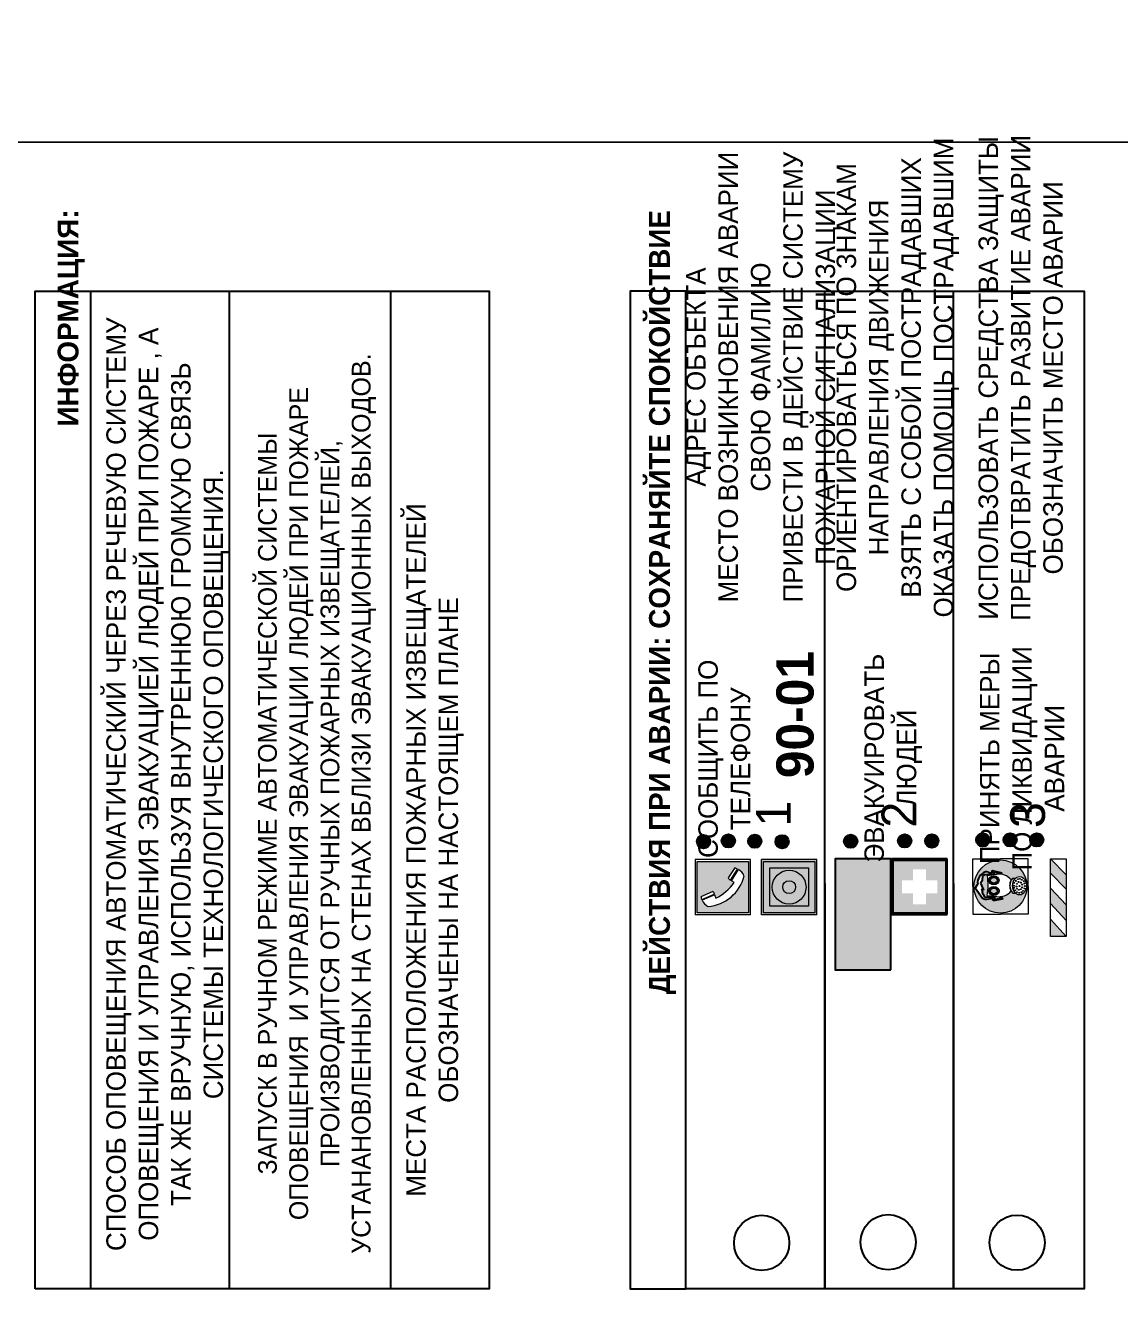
# Model space of a CAD drawing. Header units: millimetres. Extents: x 13810 to 67229, y 12374 to 21950.
# Drawn here: x 42202.8 to 42360.6, y 13989.2 to 14171.8 of the extents above; entities that cross this region are included whole.
import ezdxf

# ---------------------------------------------------------------- set-up
doc = ezdxf.new("R2010")
doc.units = ezdxf.units.MM
doc.styles.add('обычный', font='arial.ttf')

# ---------------------------------------------------------------- blocks, each defined once
blk = doc.blocks.new('A$C38D26F80')
h = blk.add_hatch(color=5)
h.dxf.hatch_style = 1
h.paths.add_polyline_path([(-8.77, -4.48, 1), (-0.19, -4.48, 1)])
h.paths.add_polyline_path([(-6.75, -3.58), (-6.75, -3.31), (-6.62, -3.22), (-6.5, -3.22), (-6.42, -3.3), (-6.39, -3.28), (-6.59, -2.23), (-6.59, -2.01), (-6.38, -1.58), (-4.76, -0.4), (-4.13, -0.79, -0.362848), (-2.1, -2.1, -0.201049), (-2.17, -2.48, 0.085434), (-2.26, -3.13), (-1.9, -3.16), (-2.25, -4.7), (-2.4, -4.59), (-2.43, -4.34), (-2.36, -4.34), (-2.14, -3.34), (-2.47, -3.42), (-2.58, -1.95), (-2.77, -1.58), (-3.58, -1.52), (-3.92, -1.26), (-5.05, -1.73), (-4.87, -1.39), (-5.41, -1.6), (-5.41, -1.46), (-6.13, -1.87), (-6.18, -3.5), (-6.56, -3.47), (-6.37, -4.59), (-6.16, -4.43), (-6.16, -4.66), (-6.36, -4.79), (-6.37, -4.8), (-6.51, -4.76)], flags=16)
h.paths.add_polyline_path([(-6.51, -4.76), (-6.36, -4.79), (-6.37, -4.8)], flags=0)
h.paths.add_polyline_path([(-5.92, -2.34, 0.089508), (-2.67, -2.35), (-2.48, -3.88, -0.268602), (-3.4, -6.18, 0.262449), (-5.2, -6.18, -0.268602), (-6.11, -3.88)], flags=16)
edge = h.paths.add_edge_path(flags=16)
edge.add_ellipse((-5.19, -3.41), major_axis=(0, 0.842), ratio=0.848992, start_angle=0, end_angle=360)
edge = h.paths.add_edge_path(flags=0)
edge.add_ellipse((-5.19, -3.39), major_axis=(0, 0.665), ratio=0.853798, start_angle=0, end_angle=360)
edge = h.paths.add_edge_path(flags=0)
edge.add_ellipse((-5.19, -3.4), major_axis=(0, 0.528), ratio=0.864094, start_angle=0, end_angle=360)
edge = h.paths.add_edge_path(flags=16)
edge.add_ellipse((-3.47, -3.4), major_axis=(0, 0.842), ratio=0.848992, start_angle=0, end_angle=360)
h.paths.add_polyline_path([(-3.13, -6.45), (-3.13, -6.84, 0.383174), (-5.57, -6.85), (-5.57, -6.49, -0.369952)], flags=16)
edge = h.paths.add_edge_path(flags=0)
edge.add_ellipse((-3.47, -3.39), major_axis=(0, 0.665), ratio=0.853798, start_angle=0, end_angle=360)
edge = h.paths.add_edge_path(flags=0)
edge.add_ellipse((-3.47, -3.4), major_axis=(0, 0.528), ratio=0.864094, start_angle=0, end_angle=360)
edge = h.paths.add_edge_path(flags=16)
edge.add_ellipse((-4.34, -7.57), major_axis=(-1.48, 0), ratio=0.744955, start_angle=0, end_angle=360)
h.paths.add_polyline_path([(-5.01, -6.85, -1), (-5.15, -6.85, -1)], flags=0)
h.paths.add_polyline_path([(-5.33, -7.14, -1), (-5.47, -7.14, -1)], flags=0)
h.paths.add_polyline_path([(-4.61, -6.71, -1), (-4.74, -6.71, -1)], flags=16)
h.paths.add_polyline_path([(-5.43, -7.51, -1), (-5.57, -7.51, -1)], flags=0)
h.paths.add_polyline_path([(-4.26, -6.67, -1), (-4.4, -6.67, -1)], flags=16)
h.paths.add_polyline_path([(-4.74, -7.14, -1), (-4.88, -7.14, -1)], flags=0)
h.paths.add_polyline_path([(-4.93, -7.43, -1), (-5.07, -7.43, -1)], flags=0)
h.paths.add_polyline_path([(-4.41, -7.07, -1), (-4.54, -7.07, -1)], flags=0)
h.paths.add_polyline_path([(-5.33, -7.87, -1), (-5.46, -7.87, -1)], flags=0)
h.paths.add_polyline_path([(-3.8, -6.71, -1), (-3.94, -6.71, -1)], flags=16)
h.paths.add_polyline_path([(-4.85, -7.78, -1), (-4.98, -7.78, -1)], flags=0)
h.paths.add_polyline_path([(-3.96, -7.14, -1), (-4.1, -7.14, -1)], flags=0)
h.paths.add_polyline_path([(-4.33, -7.53, -1), (-4.47, -7.53, -1)], flags=0)
h.paths.add_polyline_path([(-5.09, -8.12, -1), (-5.23, -8.12, -1)], flags=0)
h.paths.add_polyline_path([(-3.5, -6.94, -1), (-3.64, -6.94, -1)], flags=0)
h.paths.add_polyline_path([(-4.54, -7.97, -1), (-4.68, -7.97, -1)], flags=0)
h.paths.add_polyline_path([(-3.66, -7.39, -1), (-3.8, -7.39, -1)], flags=0)
h.paths.add_polyline_path([(-4.73, -8.35, -1), (-4.86, -8.35, -1)], flags=0)
h.paths.add_polyline_path([(-4.09, -7.96, -1), (-4.23, -7.96, -1)], flags=0)
h.paths.add_polyline_path([(-3.77, -7.74, -1), (-3.91, -7.74, -1)], flags=0)
h.paths.add_polyline_path([(-3.22, -7.27, -1), (-3.35, -7.27, -1)], flags=0)
h.paths.add_polyline_path([(-4.34, -8.4, -1), (-4.47, -8.4, -1)], flags=0)
h.paths.add_polyline_path([(-3.16, -7.61, -1), (-3.3, -7.61, -1)], flags=0)
h.paths.add_polyline_path([(-3.9, -8.35, -1), (-4.04, -8.35, -1)], flags=0)
h.paths.add_polyline_path([(-3.32, -7.91, -1), (-3.46, -7.91, -1)], flags=0)
h.paths.add_polyline_path([(-3.55, -8.23, -1), (-3.69, -8.23, -1)], flags=0)
at = {"color": 5, "lineweight": 5}
for p, q in [((-4.48, 0), (-8.96, 0)), ((-8.96, 0), (-8.96, -4.48)), ((-4.48, 0), (0, 0)), ((0, 0), (0, -4.48)), ((-6.59, -2.01), (-6.38, -1.58)), ((-6.59, -2.23), (-6.59, -2.01)), ((-6.38, -1.58), (-4.76, -0.4)), ((-6.13, -1.87), (-6.18, -3.5)), ((-5.41, -1.46), (-6.13, -1.87)), ((-4.87, -1.39), (-5.41, -1.6)), ((-5.41, -1.6), (-5.41, -1.46)), ((-3.92, -1.26), (-5.05, -1.73)), ((-5.05, -1.73), (-4.87, -1.39)), ((-4.76, -0.4), (-4.13, -0.79)), ((-3.58, -1.52), (-3.92, -1.26)), ((-2.77, -1.58), (-3.58, -1.52)), ((-2.58, -1.95), (-2.77, -1.58)), ((-2.47, -3.42), (-2.58, -1.95)), ((-6.75, -3.31), (-6.62, -3.22)), ((-6.75, -3.58), (-6.75, -3.31)), ((-6.51, -4.76), (-6.75, -3.58)), ((-6.62, -3.22), (-6.5, -3.22)), ((-6.39, -3.28), (-6.59, -2.23)), ((-6.18, -3.5), (-6.56, -3.47)), ((-6.56, -3.47), (-6.37, -4.59)), ((-6.5, -3.22), (-6.42, -3.3)), ((-6.42, -3.3), (-6.39, -3.28)), ((-5.92, -2.34), (-6.11, -3.88)), ((-2.67, -2.34), (-2.48, -3.88)), ((-2.14, -3.34), (-2.47, -3.42)), ((-2.36, -4.34), (-2.14, -3.34)), ((-1.9, -3.16), (-2.26, -3.13)), ((-2.25, -4.7), (-1.9, -3.16)), ((-8.96, -8.96), (-8.96, -4.48)), ((-6.37, -4.8), (-6.51, -4.76)), ((-6.37, -4.59), (-6.16, -4.43)), ((-6.16, -4.66), (-6.37, -4.8)), ((-6.16, -4.43), (-6.16, -4.66)), ((-2.43, -4.34), (-2.4, -4.59)), ((-2.43, -4.34), (-2.36, -4.34)), ((-2.4, -4.59), (-2.25, -4.7)), ((0, -8.96), (0, -4.48)), ((-5.57, -6.49), (-5.57, -6.85)), ((-3.13, -6.45), (-3.13, -6.84)), ((-4.48, -8.96), (-8.96, -8.96)), ((-4.48, -8.96), (0, -8.96))]:
    blk.add_line(p, q, dxfattribs=at)
at = {"color": 5}
for p, q in [((-6.59, -2.01), (-6.38, -1.58)), ((-6.59, -2.23), (-6.59, -2.01)), ((-6.38, -1.58), (-4.76, -0.4)), ((-6.13, -1.87), (-6.18, -3.5)), ((-5.41, -1.46), (-6.13, -1.87)), ((-4.87, -1.39), (-5.41, -1.6)), ((-5.41, -1.6), (-5.41, -1.46)), ((-3.92, -1.26), (-5.05, -1.73)), ((-5.05, -1.73), (-4.87, -1.39)), ((-4.76, -0.4), (-4.13, -0.79)), ((-3.58, -1.52), (-3.92, -1.26)), ((-2.77, -1.58), (-3.58, -1.52)), ((-2.58, -1.95), (-2.77, -1.58)), ((-2.47, -3.42), (-2.58, -1.95)), ((-6.75, -3.31), (-6.62, -3.22)), ((-6.75, -3.58), (-6.75, -3.31)), ((-6.51, -4.76), (-6.75, -3.58)), ((-6.62, -3.22), (-6.5, -3.22)), ((-6.39, -3.28), (-6.59, -2.23)), ((-6.18, -3.5), (-6.56, -3.47)), ((-6.56, -3.47), (-6.37, -4.59)), ((-6.5, -3.22), (-6.42, -3.3)), ((-6.42, -3.3), (-6.39, -3.28)), ((-2.14, -3.34), (-2.47, -3.42)), ((-2.36, -4.34), (-2.14, -3.34)), ((-2.26, -3.13), (-1.9, -3.16)), ((-1.9, -3.16), (-2.25, -4.7)), ((-6.37, -4.8), (-6.51, -4.76)), ((-6.36, -4.79), (-6.51, -4.76)), ((-6.37, -4.59), (-6.16, -4.43)), ((-6.16, -4.66), (-6.37, -4.8)), ((-6.16, -4.66), (-6.36, -4.79)), ((-6.16, -4.43), (-6.16, -4.66)), ((-2.4, -4.59), (-2.43, -4.34)), ((-2.43, -4.34), (-2.36, -4.34)), ((-2.25, -4.7), (-2.4, -4.59))]:
    blk.add_line(p, q, dxfattribs=at)
at = {"color": 5, "lineweight": 5}
for centre, radius in [((-4.48, -4.48), 4.29), ((-5.5, -7.51), 0.0678), ((-5.4, -7.14), 0.0678), ((-5.4, -7.87), 0.0678), ((-5.16, -8.12), 0.0678), ((-5.08, -6.85), 0.0678), ((-5, -7.43), 0.0678), ((-4.91, -7.78), 0.0678), ((-4.81, -7.14), 0.0678), ((-4.67, -6.71), 0.0678), ((-4.61, -7.97), 0.0678), ((-4.47, -7.07), 0.0678), ((-4.4, -7.53), 0.0678), ((-4.33, -6.67), 0.0678), ((-4.16, -7.96), 0.0678), ((-4.03, -7.14), 0.0678), ((-3.87, -6.71), 0.0678), ((-3.84, -7.74), 0.0678), ((-3.73, -7.39), 0.0678), ((-3.62, -8.23), 0.0678), ((-3.57, -6.94), 0.0678), ((-3.39, -7.91), 0.0678), ((-3.28, -7.27), 0.0678), ((-3.23, -7.61), 0.0678), ((-4.79, -8.35), 0.0678), ((-4.4, -8.4), 0.0678), ((-3.97, -8.35), 0.0678)]:
    blk.add_circle(centre, radius, dxfattribs=at)
at = {"color": 5}
for centre, radius, start, end in [((-3.89, -2.66), 1.88, 17.387, 97.1599), ((-0.35, -3.07), 1.91, 162.2553, 181.7878), ((-2.6, -2.2), 0.511, 326.3906, 11.8614)]:
    blk.add_arc(centre, radius, start, end, dxfattribs=at)
at = {"color": 5, "lineweight": 5}
for centre, radius, start, end in [((-3.66, -4.24), 2.47, 171.573, 231.7124), ((-4.28, 6.66), 9.15, 259.6987, 280.1569), ((-4.93, -4.24), 2.47, 308.2876, 8.427), ((-0.47, -3.05), 1.79, 161.5846, 182.4584), ((-2.6, -2.2), 0.513, 326.4781, 11.7739), ((-4.33, -7.88), 1.87, 50.358, 131.5662), ((-4.3, -7.78), 1.83, 60.5889, 119.4111), ((-4.34, -8.2), 1.82, 48.4943, 132.3565)]:
    blk.add_arc(centre, radius, start, end, dxfattribs=at)
for centre, major_axis, ratio in [((-5.19, -3.41), (0, 0.842), 0.848992), ((-5.19, -3.39), (0, 0.665), 0.853798), ((-5.19, -3.4), (0, 0.528), 0.864094), ((-3.47, -3.4), (0, 0.842), 0.848992), ((-3.47, -3.39), (0, 0.665), 0.853798), ((-3.47, -3.4), (0, 0.528), 0.864094), ((-4.34, -7.57), (-1.48, 0), 0.744955)]:
    blk.add_ellipse(centre, major_axis=major_axis, ratio=ratio, dxfattribs=at)
blk = doc.blocks.new('A$C47DD6509')
at = {"lineweight": 5}
for points in [[(-8.69, 0), (-11.19, 0), (-11.19, -2.22)], [(-4.22, 0), (-6.45, 0), (-8.91, -2.22), (-6.61, -2.22)], [(0, 0), (-2.09, 0), (-4.36, -2.22), (-2.29, -2.22)]]:
    blk.add_hatch(color=242, dxfattribs=at).paths.add_polyline_path(points)
at = {"color": 242, "lineweight": 5}
for p, q in [((-11.19, -2.22), (-8.69, 0)), ((-11.19, -2.22), (-11.19, 0)), ((-11.19, 0), (-8.69, 0)), ((-11.19, 0), (0, 0)), ((-8.91, -2.22), (-6.45, 0)), ((-6.61, -2.22), (-4.22, 0)), ((-4.36, -2.22), (-2.09, 0)), ((-2.29, -2.22), (0, 0)), ((0, 0), (0, -2.22)), ((0, -2.22), (-11.19, -2.22))]:
    blk.add_line(p, q, dxfattribs=at)
blk = doc.blocks.new('A$C32E8229D')
at = {"true_color": 0xffffff}
blk.add_hatch(color=7, dxfattribs=at).paths.add_polyline_path([(0, 0), (0, -8), (16, -8), (16, 0)])
h = blk.add_hatch(color=126)
h.paths.add_polyline_path([(0.2, -0.2), (15.8, -0.2), (15.8, -7.8), (0.2, -7.8)])
h.paths.add_polyline_path([(13.49, -2.05), (12.08, -2.05), (11.37, -2.63, 0.162397), (11.29, -2.84), (11.29, -3.63), (10.35, -3.63), (10.35, -4.05), (11.68, -4.05), (11.68, -3.48), (12.26, -4.28), (11.29, -5.1), (11.29, -6.78), (11.85, -6.78), (11.85, -5.44), (12.8, -4.64), (12.8, -5.94), (14.46, -5.94), (14.46, -5.39), (13.45, -5.39), (13.45, -3.97), (12.46, -2.59), (13.15, -2.59), (13.69, -3.34), (14.18, -3)], flags=16)
h.paths.add_polyline_path([(10.74, -1.82, 1), (11.8, -1.82, 1)], flags=16)
h.paths.add_polyline_path([(9.39, -3.59), (5.99, -3.59), (6.56, -3.03), (5.91, -3.03), (5.1, -3.83), (5.91, -4.64), (6.56, -4.64), (5.99, -4.09), (9.39, -4.09)], flags=16)
h.paths.add_polyline_path([(4.29, -1.08), (1.72, -1.08), (1.72, -6.6), (4.29, -6.6)], flags=16)
at = {"color": 126}
blk.add_lwpolyline([(16, -8), (0, -8), (0, 0), (16, 0)], close=True, dxfattribs=at)
blk = doc.blocks.new('A$C18900ED3')
h = blk.add_hatch(color=126)
h.paths.add_polyline_path([(-0.18, -0.18), (-7.02, -0.18), (-7.02, -7.02), (-0.18, -7.02)])
h.paths.add_polyline_path([(-5.89, -4.46), (-5.89, -2.77), (-4.46, -2.77), (-4.46, -1.31), (-2.77, -1.31), (-2.77, -2.77), (-1.33, -2.77), (-1.33, -4.46), (-2.77, -4.46), (-2.77, -5.89), (-4.46, -5.89), (-4.46, -4.46)], flags=16)
at = {"color": 126}
for p, q in [((-7.2, 0), (-7.2, -7.2)), ((0, 0), (-7.2, 0)), ((0, -7.2), (0, 0)), ((-7.02, -7.02), (-7.02, -0.18)), ((-7.02, -0.18), (-0.18, -0.18)), ((-0.18, -0.18), (-0.18, -7.02)), ((-7.2, -7.2), (0, -7.2)), ((-0.18, -7.02), (-7.02, -7.02))]:
    blk.add_line(p, q, dxfattribs=at)
blk = doc.blocks.new('A$C456E1F9C')
at = {"lineweight": 5}
h = blk.add_hatch(color=242, dxfattribs=at)
h.paths.add_polyline_path([(0.51, -1.47), (0.51, -13.26), (12.29, -13.26), (12.29, -1.47)])
h.paths.add_polyline_path([(5.42, -4.95, -0.254479), (4.78, -5.4), (3.52, -2.53, -0.209735), (4.23, -2.4)], flags=16)
h.paths.add_polyline_path([(8.53, -8.6), (10.87, -10.17), (10.54, -10.76), (8.03, -9.13, -0.192251)], flags=16)
h.paths.add_polyline_path([(4.61, -5.49, 0.005518), (3.87, -5.72, 0.128647), (7.49, -10.01, 0.00809), (7.83, -9.33), (10.47, -10.97, -0.16736), (8.99, -12.25, -0.327862), (1.95, -3.95, -0.166952), (3.36, -2.62)], flags=16)
at = {"color": 242, "lineweight": 5}
for p, q in [((0, -13.77), (0, -0.97)), ((12.8, -0.97), (0, -0.97)), ((4.61, -5.49), (3.36, -2.62)), ((3.52, -2.53), (4.78, -5.4)), ((4.23, -2.4), (5.42, -4.95)), ((12.8, -13.77), (12.8, -0.97)), ((10.81, -10.12), (8.53, -8.6)), ((7.83, -9.33), (10.47, -10.97)), ((8.03, -9.13), (10.54, -10.76)), ((10.54, -10.76), (10.8, -10.3)), ((10.8, -10.3), (10.81, -10.12)), ((0, -13.77), (12.8, -13.77))]:
    blk.add_line(p, q, dxfattribs=at)
blk.add_lwpolyline([(0.51, -1.47), (12.29, -1.47), (12.29, -13.26), (0.51, -13.26)], close=True, dxfattribs=at)
for centre, radius, start, end in [((4.59, -5.34), 2.99, 114.2845, 152.1974), ((4.02, -3.27), 0.891, 76.3284, 123.7092), ((11.12, -3.31), 9.19, 183.9915, 256.6009), ((14.98, -39.1), 35.17, 107.1487, 108.4135), ((13.86, -0.94), 11.08, 205.5536, 234.8762), ((4.68, -4.59), 0.824, 276.9621, 334.0723), ((8.94, -9.5), 0.989, 114.4092, 157.9388), ((-13.31, 0.8), 23.44, 332.5487, 334.4027), ((7.87, -9.46), 3, 291.9291, 329.9329)]:
    blk.add_arc(centre, radius, start, end, dxfattribs=at)
blk = doc.blocks.new('A$C54414219')
at = {"true_color": 0xffffff}
h = blk.add_hatch(color=7, dxfattribs=at)
h.paths.add_polyline_path([(2.39, -9.45), (2.39, -18.3), (11.23, -18.3), (11.23, -9.45)], flags=0)
h.paths.add_polyline_path([(10.71, -13.87, -1), (2.92, -13.87, -1)], flags=0)
h.paths.add_polyline_path([(8.3, -13.87, -1), (5.33, -13.87, -1)], flags=0)
h.paths.add_polyline_path([(0.41, -7.47), (0.41, -20.27), (13.21, -20.27), (13.21, -7.47)])
h.paths.add_polyline_path([(0.92, -19.77), (12.71, -19.77), (12.71, -7.98), (0.92, -7.98)], flags=16)
h.paths.add_polyline_path([(11.23, -9.45), (11.23, -18.3), (2.39, -18.3), (2.39, -9.45)], flags=0)
at = {"lineweight": 5}
h = blk.add_hatch(color=242, dxfattribs=at)
h.paths.add_polyline_path([(12.71, -7.98), (0.92, -7.98), (0.92, -19.77), (12.71, -19.77)])
h.paths.add_polyline_path([(11.23, -18.3), (2.39, -18.3), (2.39, -9.45), (11.23, -9.45)], flags=16)
h.paths.add_polyline_path([(10.71, -13.87, -1), (2.92, -13.87, -1)], flags=0)
h.paths.add_polyline_path([(8.3, -13.87, -1), (5.33, -13.87, -1)], flags=0)
at = {"true_color": 0xffffff}
h = blk.add_hatch(color=7, dxfattribs=at)
h.paths.add_polyline_path([(2.39, -9.45), (2.39, -18.3), (11.23, -18.3), (11.23, -9.45)])
h.paths.add_polyline_path([(10.71, -13.87, -1), (2.92, -13.87, -1)], flags=16)
h.paths.add_polyline_path([(8.3, -13.87, -1), (5.33, -13.87, -1)], flags=0)
at = {"lineweight": 5}
h = blk.add_hatch(color=242, dxfattribs=at)
h.paths.add_polyline_path([(2.92, -13.87, 1), (10.71, -13.87, 1)])
h.paths.add_polyline_path([(8.3, -13.87, -1), (5.33, -13.87, -1)], flags=16)
at = {"color": 242, "lineweight": 5}
for p, q in [((0.41, -20.27), (0.41, -7.47)), ((0.41, -7.47), (13.21, -7.47)), ((0.41, -7.47), (13.21, -7.47)), ((13.21, -20.27), (13.21, -7.47)), ((0.41, -20.27), (13.21, -20.27))]:
    blk.add_line(p, q, dxfattribs=at)
for points in [[(0.92, -7.98), (12.71, -7.98), (12.71, -19.77), (0.92, -19.77)], [(2.39, -9.45), (11.23, -9.45), (11.23, -18.3), (2.39, -18.3)]]:
    blk.add_lwpolyline(points, close=True, dxfattribs=at)
for radius in [3.89, 1.49]:
    blk.add_circle((6.81, -13.87), radius, dxfattribs=at)

msp = doc.modelspace()

# ---------------------------------------------------------------- hatches: boundary and pattern name
at = {"lineweight": 0}
h = msp.add_hatch(color=256, dxfattribs=at)
h.dxf.hatch_style = 1
h.paths.add_polyline_path([(42300.5, 14055.11, 1), (42300.5, 14053.18, 1)])
h = msp.add_hatch(color=256, dxfattribs=at)
h.dxf.hatch_style = 1
h.paths.add_polyline_path([(42304.08, 14055.21, 1), (42304.08, 14053.28, 1)])
h = msp.add_hatch(color=256, dxfattribs=at)
h.dxf.hatch_style = 1
h.paths.add_polyline_path([(42307.89, 14055.17, 1), (42307.89, 14053.24, 1)])
h = msp.add_hatch(color=256, dxfattribs=at)
h.dxf.hatch_style = 1
h.paths.add_polyline_path([(42311.82, 14055.09, 1), (42311.82, 14053.16, 1)])
h = msp.add_hatch(color=256, dxfattribs=at)
h.dxf.hatch_style = 1
h.paths.add_polyline_path([(42321.71, 14055.18, 1), (42321.71, 14053.25, 1)])
h = msp.add_hatch(color=256, dxfattribs=at)
h.dxf.hatch_style = 1
h.paths.add_polyline_path([(42329.49, 14055.22, 1), (42329.49, 14053.29, 1)])
h = msp.add_hatch(color=256, dxfattribs=at)
h.dxf.hatch_style = 1
h.paths.add_polyline_path([(42333.39, 14055.21, 1), (42333.39, 14053.28, 1)])
h = msp.add_hatch(color=256, dxfattribs=at)
h.dxf.hatch_style = 1
h.paths.add_polyline_path([(42340.75, 14055.37, 1), (42340.75, 14053.44, 1)])
h = msp.add_hatch(color=256, dxfattribs=at)
h.dxf.hatch_style = 1
h.paths.add_polyline_path([(42344.69, 14055.36, 1), (42344.69, 14053.43, 1)])
h = msp.add_hatch(color=256, dxfattribs=at)
h.dxf.hatch_style = 1
h.paths.add_polyline_path([(42348.52, 14055.36, 1), (42348.52, 14053.43, 1)])

# ---------------------------------------------------------------- linework, layer by layer
at = {"color": 126, "lineweight": 0, "true_color": 0x008754}
for points in [[(41918.46, 14549.93), (42518.46, 14549.93), (42518.46, 14154.93), (41918.46, 14154.93)], [(41918.46, 14549.93), (42518.46, 14549.93), (42518.46, 14154.93), (41918.46, 14154.93)], [(41918.46, 14549.93), (42518.46, 14549.93), (42518.46, 14154.93), (41918.46, 14154.93)], [(41918.46, 14549.93), (42518.46, 14549.93), (42518.46, 14154.93), (41918.46, 14154.93)], [(41918.46, 14154.93), (42518.46, 14154.93), (42518.46, 13759.93), (41918.46, 13759.93)], [(41918.46, 14154.93), (42518.46, 14154.93), (42518.46, 13759.93), (41918.46, 13759.93)], [(41918.46, 14154.93), (42518.46, 14154.93), (42518.46, 13759.93), (41918.46, 13759.93)], [(41918.46, 14154.93), (42518.46, 14154.93), (42518.46, 13759.93), (41918.46, 13759.93)]]:
    msp.add_lwpolyline(points, close=True, dxfattribs=at)
at = {"color": 0}
msp.add_lwpolyline([(42204.16, 13989.7), (42204.16, 14133.46), (42269.61, 14133.46), (42269.61, 13989.7)], close=True, dxfattribs=at)
for points in [[(42212.21, 13989.7), (42212.21, 14133.46)], [(42232.21, 13989.7), (42232.21, 14133.46)], [(42255.46, 13989.7), (42255.46, 14133.46)]]:
    msp.add_lwpolyline(points, dxfattribs=at)
for points in [[(42297.96, 13989.7), (42297.96, 14133.46), (42289.91, 14133.46), (42289.91, 13989.7)], [(42297.96, 13989.7), (42297.96, 14133.46), (42355.36, 14133.46), (42355.36, 13989.7)]]:
    msp.add_lwpolyline(points, close=True)
for points in [[(42317.96, 14048.11), (42317.96, 13989.7), (42317.96, 14133.46)], [(42336.53, 14048.11), (42336.53, 13989.7), (42336.53, 14133.46)]]:
    msp.add_lwpolyline(points)
for centre, radius in [((42300.5, 14054.14), 0.966), ((42304.08, 14054.25), 0.966), ((42307.89, 14054.21), 0.966), ((42311.82, 14054.13), 0.966), ((42321.71, 14054.21), 0.966), ((42329.49, 14054.25), 0.966), ((42333.39, 14054.24), 0.966), ((42340.75, 14054.4), 0.966), ((42344.69, 14054.4), 0.966), ((42348.52, 14054.4), 0.966), ((42308.88, 13996.32), 3.98), ((42327.11, 13996.42), 3.98), ((42345.69, 13996.36), 3.98)]:
    msp.add_circle(centre, radius)

# ---------------------------------------------------------------- block references
at = {"rotation": 90}
for name, p, xscale, yscale, zscale in [('A$C456E1F9C', (42298.68, 14043.59), 0.625, 0.625, 0.625), ('A$C54414219', (42304.17, 14043.33), 0.625, 0.625, 0.625), ('A$C18900ED3', (42327.63, 14051.65), 1.111111111007631, 1.111111111007631, 1.111111111007631), ('A$C38D26F80', (42339.3, 14051.67), 0.8928571427240968, 0.8928571427240968, 0.8928571427240968)]:
    msp.add_blockref(name, p, dxfattribs=dict(at, xscale=xscale, yscale=yscale, zscale=zscale))
at = {"xscale": -1, "rotation": 90}
msp.add_blockref('A$C32E8229D', (42319.49, 14051.65), dxfattribs=at)
at = {"color": 242, "true_color": 0xc1121c, "rotation": 90}
msp.add_blockref('A$C47DD6509', (42350.52, 14051.67), dxfattribs=at)

# ---------------------------------------------------------------- texts
at = {"lineweight": 0, "attachment_point": 5, "rotation": 90, "style": 'обычный'}
for s, insert, char_height, width in [('\\pi-8.4,l8.4,t8.4;{\\fProxima Nova Rg|b0|i0|c204|p2;ОРИЕНТИРОВАТЬСЯ ПО ЗНАКАМ \\PНАПРАВЛЕНИЯ ДВИЖЕНИЯ\\PВЗЯТЬ С СОБОЙ ПОСТРАДАВШИХ\\PОКАЗАТЬ ПОМОЩЬ ПОСТРАДАВШИМ}', (42328.49, 14121.02), 2.8, 126.6484), ('\\pi-8.4,l8.4,t8.4;{\\fProxima Nova Rg|b0|i0|c204|p2;ИСПОЛЬЗОВАТЬ СРЕДСТВА ЗАЩИТЫ \\PПРЕДОТВРАТИТЬ РАЗВИТИЕ АВАРИИ\\PОБОЗНАЧИТЬ МЕСТО АВАРИИ}', (42346.22, 14120.97), 2.8, 126.6484), ('\\pi-8.4,l8.4,t8.4;{\\fProxima Nova Rg|b0|i0|c204|p2;АДРЕС ОБЪЕКТА\\PМЕСТО ВОЗНИКНОВЕНИЯ АВАРИИ\\PСВОЮ ФАМИЛИЮ\\PПРИВЕСТИ В ДЕЙСТВИЕ СИСТЕМУ \\PПОЖАРНОЙ СИГНАЛИЗАЦИИ}', (42309.13, 14121.09), 2.8, 126.6484), ('{\\fProxima Nova Rg|b1|i0|c204|p2;ИНФОРМАЦИЯ:\\H1.1997x; }', (42209.36, 14129.6), 3, 175.1736), ('{\\fProxima Nova Rg|b1|i0|c204|p2;ДЕЙСТВИЯ ПРИ АВАРИИ: СОХРАНЯЙТЕ СПОКОЙСТВИЕ\\H1.6644x; }', (42294.59, 14088.64), 3, 175.1736), ('{\\fProxima Nova Rg|b0|i0|c204|p2;СПОСОБ ОПОВЕЩЕНИЯ АВТОМАТИЧЕСКИЙ ЧЕРЕЗ РЕЧЕВУЮ СИСТЕМУ ОПОВЕЩЕНИЯ И УПРАВЛЕНИЯ ЭВАКУАЦИЕЙ ЛЮДЕЙ ПРИ ПОЖАРЕ , А ТАК ЖЕ ВРУЧНУЮ, ИСПОЛЬЗУЯ ВНУТРЕННЮЮ ГРОМКУЮ СВЯЗЬ СИСТЕМЫ ТЕХНОЛОГИЧЕСКОГО ОПОВЕЩЕНИЯ.}', (42223.25, 14062.42), 2.8, 137.0334), ('{\\fProxima Nova Rg|b0|i0|c204|p2;\\P\\pt8.1;ЗАПУСК В РУЧНОМ РЕЖИМЕ АВТОМАТИЧЕСКОЙ СИСТЕМЫ ОПОВЕЩЕНИЯ  И УПРАВЛЕНИЯ ЭВАКУАЦИИ ЛЮДЕЙ ПРИ ПОЖАРЕ ПРОИЗВОДИТСЯ ОТ РУЧНЫХ ПОЖАРНЫХ ИЗВЕЩАТЕЛЕЙ, УСТАНАНОВЛЕННЫХ НА СТЕНАХ ВБЛИЗИ ЭВАКУАЦИОННЫХ ВЫХОДОВ. }', (42242.55, 14059.63), 2.7, 131.4512), ('\\pt8.4;{\\fProxima Nova Rg|b0|i0|c204|p2;\\PМЕСТА РАСПОЛОЖЕНИЯ ПОЖАРНЫХ ИЗВЕЩАТЕЛЕЙ ОБОЗНАЧЕНЫ НА НАСТОЯЩЕМ ПЛАНЕ}', (42259.47, 14052.94), 2.8, 118.5618), ('{\\fProxima Nova Rg|b0|i0|c204|p2;ПРИНЯТЬ МЕРЫ \\PПО ЛИКВИДАЦИИ \\PАВАРИИ}', (42346.41, 14066.15), 2.8, 126.6484), ('{\\fProxima Nova Rg|b0|i0|c204|p2;СООБЩИТЬ ПО \\PТЕЛЕФОНУ}', (42303.51, 14066.08), 2.8, 126.6484), ('{\\fProxima Nova Rg|b1|i0|c204|p2;\\H1.0714x;90-01\\fProxima Nova Rg|b0|i0|c204|p2;\\H0.93331x; \\H1.3449x; }', (42313.72, 14072.45), 5, 126.6484), ('{\\fProxima Nova Rg|b0|i0|c204|p2;ЭВАКУИРОВАТЬ \\PЛЮДЕЙ}', (42327.83, 14066.18), 2.8, 126.6484), ('{\\fProxima Nova Rg|b0|i0|c204|p2;1\\H1.1667x; }', (42310.58, 14058.18), 5, 126.6484), ('{\\fProxima Nova Rg|b0|i0|c204|p2;2\\H1.1967x; }', (42328.66, 14058.03), 5, 126.6484), ('{\\fProxima Nova Rg|b0|i0|c204|p2;3\\H1.1967x; }', (42347.24, 14057.97), 5, 126.6484)]:
    msp.add_mtext(s, dxfattribs=dict(at, insert=insert, char_height=char_height, width=width))

doc.saveas('drawing.dxf')
